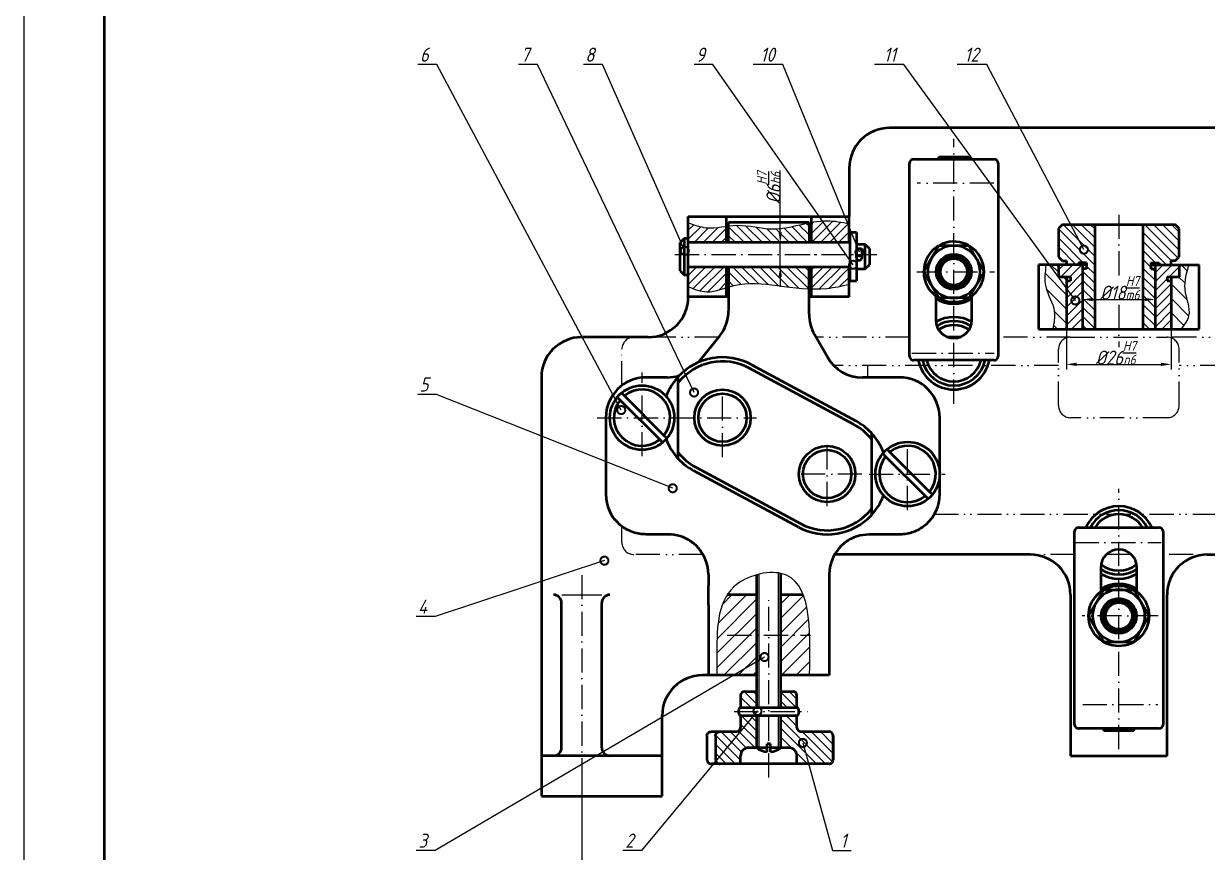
# Model space of a CAD drawing. Header units: millimetres. Extents: x 19 to 860, y 28 to 622.
# Drawn here: x 19.1 to 313.3, y 130.7 to 336.6 of the extents above; entities that cross this region are included whole.
import ezdxf
from ezdxf import colors
from ezdxf.entities.mleader import LeaderData, LeaderLine
from ezdxf.math import Vec2, Vec3

# ---------------------------------------------------------------- set-up
doc = ezdxf.new("R2010")
doc.units = ezdxf.units.MM
doc.linetypes.add('ACAD_ISO10W100', pattern=[18, 12, -3, 0, -3])
doc.linetypes.add('ACAD_ISO12W100', pattern=[21, 12, -3, 0, -3, 0, -3])
for name, color, linetype, lineweight in [('剖面线', 5, 'Continuous', 25), ('尺寸标注', 7, 'Continuous', 25), ('粗实线', 3, 'Continuous', 50), ('细实线', 7, 'Continuous', 25), ('细点画线', 1, 'ACAD_ISO10W100', 25)]:
    doc.layers.add(name, color=color, linetype=linetype, lineweight=lineweight)
doc.layers.add('双点划线', color=130, linetype='ACAD_ISO12W100')
doc.styles.add('长仿宋', font='gbeitc.shx', dxfattribs={"bigfont": 'gbcbig.shx'})
doc.dimstyles.new('ISO-25', dxfattribs={"dimtxt": 3.5, "dimasz": 2.5, "dimexe": 1.25, "dimexo": 0, "dimtad": 1, "dimdsep": 46, "dimtxsty": '长仿宋', "dimcen": 2.5, "dimadec": 0, "dimazin": 0, "dimtfac": 1, "dimtmove": 0, "dimatfit": 2, "dimfxl": 1, "dimarcsym": 0})
pattern_1 = [(135, (42.287, -37.1553), (-1.122532, -1.122532), [])]

# ---------------------------------------------------------------- blocks, each defined once
blk = doc.blocks.new('_DotSmall')
at = {"color": 0, "linetype": 'ByBlock', "const_width": 0.5}
blk.add_lwpolyline([(-0.0625, 0, 1), (0.0625, 0, 1)], format="xyb", close=True, dxfattribs=at)
blk = doc.blocks.new('*D41')
at = {"layer": 'Defpoints', "color": 0, "transparency": 16777216}
for p in [(424.78, 150.34), (157.78, 148.6), (424.78, 123.5)]:
    blk.add_point(p, dxfattribs=at)
at = {"layer": '细实线', "color": 0, "lineweight": -2, "transparency": 16777216}
for p, q in [((424.78, 150.34), (424.78, 122.25)), ((157.78, 148.6), (157.78, 122.25)), ((160.28, 123.5), (422.28, 123.5))]:
    blk.add_line(p, q, dxfattribs=at)
at = {"layer": '细实线', "color": 0, "transparency": 16777216}
for points in [[(160.28, 123.92), (160.28, 123.08), (157.78, 123.5)], [(422.28, 123.92), (422.28, 123.08), (424.78, 123.5)]]:
    blk.add_solid(points, dxfattribs=at)
at = {"layer": '细实线', "color": 0, "transparency": 16777216, "insert": (290.8, 125.88), "char_height": 3.5, "attachment_point": 5, "style": '长仿宋'}
blk.add_mtext('267', dxfattribs=at)
blk = doc.blocks.new('*D47')
at = {"layer": 'Defpoints', "color": 0, "transparency": 16777216}
for p in [(207.14, 282.23), (207.14, 276.23), (207.14, 276.23)]:
    blk.add_point(p, dxfattribs=at)
at = {"layer": '尺寸标注', "color": 0, "lineweight": -2, "transparency": 16777216}
for p, q in [((207.14, 284.73), (207.14, 300.09)), ((207.14, 282.23), (205.89, 282.23)), ((207.14, 276.23), (207.14, 282.23)), ((207.14, 276.23), (205.89, 276.23)), ((207.14, 273.73), (207.14, 271.23))]:
    blk.add_line(p, q, dxfattribs=at)
at = {"layer": '尺寸标注', "color": 0, "transparency": 16777216}
for points in [[(206.72, 284.73), (207.55, 284.73), (207.14, 282.23)], [(206.72, 273.73), (207.55, 273.73), (207.14, 276.23)]]:
    blk.add_solid(points, dxfattribs=at)
at = {"layer": '尺寸标注', "color": 0, "transparency": 16777216, "insert": (204.26, 295.87), "char_height": 3.5, "attachment_point": 5, "rotation": 90, "style": '长仿宋'}
blk.add_mtext('%%C6{\\H0.7x;\\SH7/h6;}', dxfattribs=at)
blk = doc.blocks.new('*D52')
at = {"layer": 'Defpoints', "color": 0, "transparency": 16777216}
for p in [(282.28, 268.08), (300.28, 268.08), (300.28, 268.08)]:
    blk.add_point(p, dxfattribs=at)
at = {"layer": '尺寸标注', "color": 0, "lineweight": -2, "transparency": 16777216}
for p, q in [((282.28, 268.08), (282.28, 269.33)), ((284.78, 268.08), (297.78, 268.08)), ((300.28, 268.08), (300.28, 269.33))]:
    blk.add_line(p, q, dxfattribs=at)
at = {"layer": '尺寸标注', "color": 0, "transparency": 16777216}
for points in [[(284.78, 268.5), (284.78, 267.66), (282.28, 268.08)], [(297.78, 268.5), (297.78, 267.66), (300.28, 268.08)]]:
    blk.add_solid(points, dxfattribs=at)
at = {"layer": '尺寸标注', "color": 0, "transparency": 16777216, "insert": (291.53, 270.95), "char_height": 3.5, "attachment_point": 5, "style": '长仿宋'}
blk.add_mtext('%%C18{\\H0.7x;\\SH7/m6;}', dxfattribs=at)
blk = doc.blocks.new('*D53')
at = {"layer": 'Defpoints', "color": 0, "transparency": 16777216}
for p in [(278.28, 260.72), (304.28, 260.72), (304.28, 251.97)]:
    blk.add_point(p, dxfattribs=at)
at = {"layer": '尺寸标注', "color": 0, "lineweight": -2, "transparency": 16777216}
for p, q in [((278.28, 260.72), (278.28, 250.72)), ((304.28, 260.72), (304.28, 250.72)), ((280.78, 251.97), (301.78, 251.97))]:
    blk.add_line(p, q, dxfattribs=at)
at = {"layer": '尺寸标注', "color": 0, "transparency": 16777216}
for points in [[(280.78, 252.39), (280.78, 251.56), (278.28, 251.97)], [(301.78, 252.39), (301.78, 251.56), (304.28, 251.97)]]:
    blk.add_solid(points, dxfattribs=at)
at = {"layer": '尺寸标注', "color": 0, "transparency": 16777216, "insert": (290.55, 254.84), "char_height": 3.5, "attachment_point": 5, "style": '长仿宋'}
blk.add_mtext('%%C26{\\H0.7x;\\SH7/n6;}', dxfattribs=at)

msp = doc.modelspace()

# ---------------------------------------------------------------- hatches: boundary and pattern name
at = {"layer": '剖面线'}
h = msp.add_hatch(dxfattribs=at)
h.set_pattern_fill('ANSI31', color=256, scale=0.5)
edge = h.paths.add_edge_path()
edge.add_spline(control_points=[(193.778, 286.271), (192.083, 286.039), (188.852, 285.484), (185.756, 286.603), (184.278, 287.137)], knot_values=[0, 0, 0, 0, 5.0685901, 9.6964794, 9.6964794, 9.6964794, 9.6964794], degree=3, periodic=0)
edge.add_line((184.278, 287.137), (184.278, 282.233))
edge.add_line((184.278, 282.233), (193.778, 282.233))
edge.add_line((193.778, 282.233), (193.778, 286.271))
edge = h.paths.add_edge_path()
edge.add_line((193.778, 276.233), (184.278, 276.233))
edge.add_line((184.278, 276.233), (184.278, 271.255))
edge.add_spline(control_points=[(184.278, 271.255), (185.809, 270.648), (188.959, 269.4), (192.132, 270.486), (193.778, 271.009)], knot_values=[0, 0, 0, 0, 4.7694241, 9.8158981, 9.8158981, 9.8158981, 9.8158981], degree=3, periodic=0)
edge.add_line((193.778, 271.009), (193.778, 276.233))
edge = h.paths.add_edge_path()
edge.add_spline(control_points=[(217.605, 287.613), (216.662, 287.548), (215.72, 287.408), (214.778, 287.229)], knot_values=[30.8416129, 30.8416129, 30.8416129, 30.8416129, 33.699818, 33.699818, 33.699818, 33.699818], degree=3, periodic=0)
edge.add_line((214.778, 287.229), (214.778, 282.233))
edge.add_line((214.778, 282.233), (221.375, 282.233))
edge.add_line((221.375, 282.233), (217.605, 287.613))
edge = h.paths.add_edge_path()
edge.add_line((224.278, 286.04), (223.886, 286.997))
edge.add_spline(control_points=[(223.886, 286.997), (222.193, 287.328), (220.098, 287.712), (218.006, 287.64), (217.605, 287.613)], knot_values=[33.699818, 33.699818, 33.699818, 33.699818, 38.8241447, 40.0382195, 40.0382195, 40.0382195, 40.0382195], degree=3, periodic=0)
edge.add_line((217.605, 287.613), (221.375, 282.233))
edge.add_line((221.375, 282.233), (224.278, 282.233))
edge.add_line((224.278, 282.233), (224.278, 286.04))
edge = h.paths.add_edge_path()
edge.add_line((224.278, 276.233), (214.778, 276.233))
edge.add_line((214.778, 276.233), (214.778, 270.713))
edge.add_spline(control_points=[(214.778, 270.713), (216.099, 270.673), (219.282, 270.745), (222.431, 271.444), (224.278, 271.854)], knot_values=[30.8382005, 30.8382005, 30.8382005, 30.8382005, 34.8179865, 40.4617594, 40.4617594, 40.4617594, 40.4617594], degree=3, periodic=0)
edge.add_line((224.278, 271.854), (224.278, 276.233))
h = msp.add_hatch(dxfattribs=at)
h.set_pattern_fill('ANSI31', color=256, scale=0.5, angle=90)
edge = h.paths.add_edge_path()
edge.add_spline(control_points=[(214.278, 287.131), (211.23, 286.514), (205.301, 284.684), (198.641, 286.794), (194.993, 286.429), (194.278, 286.338)], knot_values=[10.1947022, 10.1947022, 10.1947022, 10.1947022, 19.4432449, 28.1983563, 30.3359643, 30.3359643, 30.3359643, 30.3359643], degree=3, periodic=0)
edge.add_line((194.278, 286.338), (194.278, 282.233))
edge.add_line((194.278, 282.233), (214.278, 282.233))
edge.add_line((214.278, 282.233), (214.278, 287.131))
edge = h.paths.add_edge_path()
edge.add_line((214.278, 276.233), (194.278, 276.233))
edge.add_line((194.278, 276.233), (194.278, 271.166))
edge.add_spline(control_points=[(194.278, 271.166), (194.726, 271.304), (198.717, 272.467), (205.446, 271.714), (211.678, 270.844), (214.278, 270.732)], knot_values=[10.3264075, 10.3264075, 10.3264075, 10.3264075, 11.696478, 22.5098725, 30.3362954, 30.3362954, 30.3362954, 30.3362954], degree=3, periodic=0)
edge.add_line((214.278, 270.732), (214.278, 276.233))
h = msp.add_hatch(dxfattribs=at)
h.set_pattern_fill('ANSI31', color=256, scale=0.5, angle=90)
h.set_pattern_definition(pattern_1)
h.paths.add_polyline_path([(283.278, 277.22), (283.278, 275.72), (282.278, 275.72), (282.278, 260.72), (285.278, 260.72), (285.278, 286.72), (277.278, 286.72), (276.278, 285.72), (276.278, 278.72), (277.278, 277.72), (278.278, 277.72), (278.278, 276.72), (281.278, 276.72), (281.278, 277.22)])
h.paths.add_polyline_path([(301.278, 277.22), (301.278, 276.72), (304.278, 276.72), (304.278, 277.72), (305.278, 277.72), (306.278, 278.72), (306.278, 285.72), (305.278, 286.72), (297.278, 286.72), (297.278, 260.72), (300.278, 260.72), (300.278, 275.72), (299.278, 275.72), (299.278, 277.22)])
h = msp.add_hatch(dxfattribs=at)
h.set_pattern_fill('ANSI31', color=256, scale=0.8, angle=90)
h.set_pattern_definition([(135, (42.287, -37.1553), (-1.796051, -1.796051), [])])
edge = h.paths.add_edge_path()
edge.add_spline(control_points=[(273.175, 276.72), (272.951, 274.89), (272.457, 270.856), (275.883, 265.931), (275.164, 262.231), (274.87, 260.72)], knot_values=[0, 0, 0, 0, 5.3972918, 11.8962623, 16.3758653, 16.3758653, 16.3758653, 16.3758653], degree=3, periodic=0)
edge.add_line((274.87, 260.72), (278.278, 260.72))
edge.add_line((278.278, 260.72), (278.278, 273.72))
edge.add_line((278.278, 273.72), (276.278, 273.72))
edge.add_line((276.278, 273.72), (276.278, 276.72))
edge.add_line((276.278, 276.72), (273.175, 276.72))
edge = h.paths.add_edge_path()
edge.add_line((304.278, 260.72), (306.749, 260.72))
edge.add_spline(control_points=[(306.749, 260.72), (307.549, 261.778), (309.77, 264.717), (306.808, 270.516), (308.071, 274.706), (308.678, 276.72)], knot_values=[0, 0, 0, 0, 3.7611185, 10.4522184, 16.6450121, 16.6450121, 16.6450121, 16.6450121], degree=3, periodic=0)
edge.add_line((308.678, 276.72), (306.278, 276.72))
edge.add_line((306.278, 276.72), (306.278, 273.72))
edge.add_line((306.278, 273.72), (304.278, 273.72))
edge.add_line((304.278, 273.72), (304.278, 260.72))
h = msp.add_hatch(dxfattribs=at)
h.set_pattern_fill('ANSI31', color=256, scale=0.5)
h.set_pattern_definition([(45, (42.287, -37.1553), (-1.122532, 1.122532), [])])
h.paths.add_polyline_path([(282.278, 276.72), (276.278, 276.72), (276.278, 273.72), (279.278, 273.72), (279.278, 272.72), (278.278, 272.72), (278.278, 260.72), (282.278, 260.72)])
h.paths.add_polyline_path([(303.278, 273.72), (306.278, 273.72), (306.278, 276.72), (300.278, 276.72), (300.278, 260.72), (304.278, 260.72), (304.278, 272.72), (303.278, 272.72)])
h = msp.add_hatch(dxfattribs=at)
h.set_pattern_fill('ANSI31', color=256, scale=0.8)
h.set_pattern_definition([(45, (42.287, -37.1553), (-1.796051, 1.796051), [])])
edge = h.paths.add_edge_path()
edge.add_line((201.278, 194.721), (193.959, 194.721))
edge.add_spline(control_points=[(193.959, 194.721), (191.253, 190.579), (191.411, 182.803), (191.397, 176.278), (191.394, 174.721)], knot_values=[41.0758836, 41.0758836, 41.0758836, 41.0758836, 56.2099843, 60.9516756, 60.9516756, 60.9516756, 60.9516756], degree=3, periodic=0)
edge.add_line((191.394, 174.721), (201.278, 174.721))
edge.add_line((201.278, 174.721), (201.278, 194.721))
edge = h.paths.add_edge_path()
edge.add_spline(control_points=[(214.449, 184.721), (214.312, 188.557), (213.894, 192.035), (212.857, 194.721)], knot_values=[7.6199684, 7.6199684, 7.6199684, 7.6199684, 16.8411247, 16.8411247, 16.8411247, 16.8411247], degree=3, periodic=0)
edge.add_line((212.857, 194.721), (207.278, 194.721))
edge.add_line((207.278, 194.721), (207.278, 184.721))
edge.add_line((207.278, 184.721), (214.449, 184.721))
edge = h.paths.add_edge_path()
edge.add_spline(control_points=[(214.408, 174.721), (214.486, 178.136), (214.563, 181.551), (214.449, 184.721)], knot_values=[0, 0, 0, 0, 7.6199684, 7.6199684, 7.6199684, 7.6199684], degree=3, periodic=0)
edge.add_line((214.449, 184.721), (207.278, 184.721))
edge.add_line((207.278, 184.721), (207.278, 174.721))
edge.add_line((207.278, 174.721), (214.408, 174.721))
h = msp.add_hatch(dxfattribs=at)
h.set_pattern_fill('ANSI31', color=256, scale=0.5, angle=90)
h.set_pattern_definition(pattern_1)
h.paths.add_polyline_path([(197.278, 166.72), (201.278, 166.72), (201.278, 170.72), (198.278, 170.72, 0.4147761), (197.278, 169.719)])
edge = h.paths.add_edge_path()
edge.add_line((201.278, 164.72), (197.278, 164.72))
edge.add_line((197.278, 164.72), (197.278, 161.72))
edge.add_arc((196.278, 161.72), 1, -89.96515, 0, ccw=False)
edge.add_line((196.278, 160.72), (195.475, 160.72))
edge.add_line((195.475, 160.72), (192.132, 160.72))
edge.add_spline(control_points=[(192.132, 160.72), (192.13, 160.72), (192.017, 160.72), (191.786, 160.686), (191.479, 160.541), (191.237, 160.315), (191.075, 160.034), (191.054, 159.825), (191.043, 159.72)], knot_values=[0, 0, 0, 0, 0.0043702, 0.2101054, 0.4245439, 0.621194, 0.8104594, 1, 1, 1, 1], degree=3, periodic=0)
edge.add_line((191.043, 159.72), (191.043, 153.72))
edge.add_spline(control_points=[(191.043, 153.72), (191.054, 153.616), (191.075, 153.407), (191.237, 153.126), (191.479, 152.9), (191.786, 152.755), (192.017, 152.721), (192.13, 152.72), (192.132, 152.72)], knot_values=[0, 0, 0, 0, 0.1895386, 0.3788043, 0.5754546, 0.7898943, 0.9956298, 1, 1, 1, 1], degree=3, periodic=0)
edge.add_line((192.132, 152.72), (197.278, 152.72))
edge.add_line((197.278, 152.72), (197.278, 154.72))
edge.add_arc((199.278, 154.72), 2, 90, 180, ccw=False)
edge.add_line((199.278, 156.72), (201.278, 156.72))
edge.add_line((201.278, 156.72), (201.278, 164.72))
edge = h.paths.add_edge_path()
edge.add_line((207.278, 156.72), (209.278, 156.72))
edge.add_arc((209.278, 154.72), 2, 0, 90, ccw=False)
edge.add_line((211.278, 154.72), (211.278, 152.72))
edge.add_line((211.278, 152.72), (219.278, 152.72))
edge.add_spline(control_points=[(219.278, 152.72), (219.28, 152.72), (219.384, 152.721), (219.596, 152.755), (219.876, 152.9), (220.095, 153.126), (220.241, 153.407), (220.26, 153.616), (220.27, 153.72)], knot_values=[0, 0, 0, 0, 0.0043727, 0.2101067, 0.4245505, 0.6211975, 0.8104619, 1, 1, 1, 1], degree=3, periodic=0)
edge.add_line((220.27, 153.72), (220.27, 159.72))
edge.add_arc((219.27, 159.72), 1, 0, 90)
edge.add_line((219.27, 160.72), (212.278, 160.72))
edge.add_arc((212.278, 161.72), 1, 180.0521, 270.03485, ccw=False)
edge.add_line((211.278, 161.72), (211.278, 164.72))
edge.add_line((211.278, 164.72), (207.278, 164.72))
edge.add_line((207.278, 164.72), (207.278, 156.72))
h.paths.add_polyline_path([(211.278, 166.72), (211.278, 169.72, 0.4142136), (210.278, 170.72), (207.278, 170.72), (207.278, 166.72)])

# ---------------------------------------------------------------- linework, layer by layer
at = {"layer": '双点划线', "ltscale": 0.5}
for p, q in [((191.855, 258.72), (170.778, 258.72)), ((239.278, 258.72), (216.009, 258.72)), ((279.278, 258.72), (261.278, 258.72)), ((279.278, 258.72), (303.278, 258.72)), ((321.278, 258.72), (303.278, 258.72)), ((167.778, 246.721), (167.778, 255.72)), ((276.278, 241.72), (276.278, 255.72)), ((306.278, 241.72), (306.278, 255.72)), ((276.278, 251.72), (220.412, 251.72)), ((228.778, 251.72), (228.778, 248.721)), ((360.278, 251.72), (306.278, 251.72)), ((303.278, 238.72), (279.278, 238.72)), ((245.438, 214.72), (346.778, 214.72)), ((167.778, 207.72), (167.778, 211.743)), ((187.938, 204.72), (170.778, 204.72)), ((280.278, 204.72), (220.617, 204.72)), ((363.278, 204.72), (302.278, 204.72))]:
    msp.add_line(p, q, dxfattribs=at)
at = {"layer": '双点划线', "ltscale": 0.8}
msp.add_line((294.39, 204.72), (288.165, 204.72), dxfattribs=at)
at = {"layer": '双点划线', "ltscale": 0.5}
for centre, start, end in [((170.778, 255.72), 90, 180), ((279.278, 255.72), 90, 180), ((303.278, 255.72), 360, 90), ((279.278, 241.72), 180, 270), ((303.278, 241.72), 270, 360), ((170.778, 207.72), 180, 270)]:
    msp.add_arc(centre, 3, start, end, dxfattribs=at)
at = {"layer": '尺寸标注'}
msp.add_spline([(214.408, 174.721), (207.399, 200.005), (195.613, 196.679), (191.394, 179.462), (191.394, 174.721)], degree=3, dxfattribs=at)
at = {"layer": '粗实线'}
for p, q in [((39.09, 601.744), (39.09, 47.744)), ((269.278, 204.72), (220.617, 204.72)), ((313.278, 204.72), (363.278, 204.72)), ((201.278, 170.72), (201.278, 199.687)), ((207.278, 170.72), (207.278, 200.032))]:
    msp.add_line(p, q, dxfattribs=at)
at = {"layer": '粗实线', "ltscale": 0.8}
for p, q in [((348.278, 310.72), (234.278, 310.72)), ((246.525, 303.47), (246.236, 302.97)), ((254.319, 302.97), (254.031, 303.47)), ((224.278, 300.72), (224.278, 288.72)), ((239.278, 253.97), (239.278, 301.97)), ((240.278, 302.97), (260.278, 302.97)), ((261.278, 301.97), (261.278, 253.97)), ((184.278, 268.72), (184.278, 288.72)), ((184.278, 288.72), (224.278, 288.72)), ((193.778, 282.233), (193.778, 288.72)), ((214.778, 288.72), (214.778, 282.233)), ((224.278, 286.585), (224.278, 288.72)), ((214.278, 287.233), (194.278, 287.233)), ((194.278, 282.233), (194.278, 287.233)), ((214.278, 287.233), (214.278, 282.233)), ((224.278, 282.233), (224.278, 286.585)), ((277.278, 286.72), (276.278, 285.72)), ((276.278, 285.72), (276.278, 278.72)), ((277.278, 286.72), (305.278, 286.72)), ((306.278, 285.72), (305.278, 286.72)), ((306.278, 278.72), (306.278, 285.72)), ((183.278, 283.22), (182.278, 282.22)), ((184.278, 283.22), (183.278, 283.22)), ((183.278, 283.22), (183.278, 275.538)), ((226.054, 284.72), (224.454, 284.72)), ((224.454, 284.72), (224.454, 272.72)), ((226.054, 284.72), (226.054, 272.72)), ((182.278, 276.246), (182.278, 282.22)), ((224.454, 282.233), (184.278, 282.233)), ((228.278, 281.72), (226.054, 281.72)), ((226.054, 278.533), (226.054, 279.933)), ((227.454, 278.533), (227.454, 279.933)), ((229.278, 280.72), (228.278, 281.72)), ((228.278, 275.72), (228.278, 281.72)), ((229.278, 280.72), (229.278, 276.72)), ((253.401, 281.789), (253.893, 281.542)), ((228.278, 275.72), (229.278, 276.72)), ((271.278, 276.72), (271.278, 260.72)), ((283.278, 276.72), (271.278, 276.72)), ((276.278, 278.72), (277.278, 277.72)), ((277.278, 277.72), (278.278, 277.72)), ((278.278, 277.72), (278.278, 276.72)), ((283.278, 277.22), (281.278, 277.22)), ((299.278, 277.22), (301.278, 277.22)), ((299.278, 276.72), (311.278, 276.72)), ((304.278, 276.72), (304.278, 277.72)), ((305.278, 277.72), (304.278, 277.72)), ((305.278, 277.72), (306.278, 278.72)), ((311.278, 260.72), (311.278, 276.72)), ((182.278, 275.22), (182.278, 276.246)), ((182.278, 275.22), (183.278, 274.22)), ((183.278, 275.538), (183.278, 274.22)), ((183.278, 274.22), (184.278, 274.22)), ((184.278, 276.233), (224.454, 276.233)), ((193.778, 268.72), (193.778, 276.233)), ((194.278, 276.233), (194.278, 265.255)), ((214.278, 264.398), (214.278, 276.233)), ((214.778, 276.233), (214.778, 268.72)), ((224.278, 270.856), (224.278, 276.233)), ((226.054, 275.72), (228.278, 275.72)), ((276.278, 273.72), (279.278, 273.72)), ((283.278, 275.72), (282.278, 275.72)), ((299.278, 275.72), (300.278, 275.72)), ((303.278, 273.72), (306.278, 273.72)), ((224.278, 268.72), (224.278, 270.856)), ((224.454, 272.72), (226.054, 272.72)), ((278.278, 272.72), (279.278, 272.72)), ((303.278, 272.72), (304.278, 272.72)), ((194.278, 268.72), (184.278, 268.72)), ((224.278, 268.72), (214.278, 268.72)), ((245.778, 268.97), (245.778, 262.97)), ((254.778, 262.97), (254.778, 268.97)), ((192.057, 258.971), (186.819, 252.486)), ((218.892, 253.723), (215.616, 259.401)), ((271.278, 260.72), (311.278, 260.72)), ((174.278, 258.72), (157.778, 258.72)), ((251.757, 258.72), (248.799, 258.72)), ((225.415, 237.047), (199.415, 251.047)), ((199.889, 251.928), (225.889, 237.928)), ((260.278, 252.97), (240.278, 252.97)), ((147.778, 248.72), (147.778, 144.72)), ((179, 248.721), (173.778, 248.721)), ((181.778, 247.381), (181.778, 248.919)), ((181.778, 230.06), (181.778, 247.381)), ((236.778, 248.721), (227.553, 248.721)), ((168.387, 244.172), (167.676, 244.883)), ((166.616, 243.822), (167.326, 243.111)), ((167.326, 243.111), (177.169, 233.269)), ((178.229, 234.33), (168.387, 244.172)), ((163.778, 238.721), (163.778, 219.721)), ((246.778, 219.721), (246.778, 238.721)), ((177.169, 233.269), (177.879, 232.558)), ((178.94, 233.619), (178.229, 234.33)), ((229.778, 234.919), (229.778, 233.381)), ((229.778, 233.381), (229.778, 216.06)), ((181.778, 228.522), (181.778, 230.06)), ((232.616, 229.822), (233.326, 229.111)), ((234.387, 230.172), (233.676, 230.883)), ((244.229, 220.33), (234.387, 230.172)), ((233.326, 229.111), (243.169, 219.269)), ((211.666, 211.513), (185.666, 225.513)), ((186.14, 226.394), (212.14, 212.394)), ((243.169, 219.269), (243.879, 218.558)), ((244.94, 219.619), (244.229, 220.33)), ((229.778, 216.06), (229.778, 214.522)), ((179.278, 209.721), (173.778, 209.721)), ((236.778, 209.721), (229.278, 209.721)), ((280.278, 162.47), (280.278, 210.47)), ((281.278, 211.47), (301.278, 211.47)), ((302.278, 210.47), (302.278, 162.47)), ((286.778, 201.47), (286.778, 195.47)), ((295.778, 195.47), (295.778, 201.47)), ((189.278, 199.721), (189.278, 196.927)), ((219.278, 199.721), (219.278, 196.927)), ((189.278, 192.221), (189.278, 196.927)), ((201.278, 194.721), (193.959, 194.721)), ((212.857, 194.721), (207.278, 194.721)), ((219.278, 196.927), (219.278, 192.221)), ((279.278, 194.72), (279.278, 154.72)), ((303.278, 154.72), (303.278, 194.72)), ((152.778, 156.72), (152.778, 192.72)), ((162.778, 156.72), (162.778, 192.72)), ((189.278, 192.221), (189.278, 174.721)), ((219.278, 192.221), (219.278, 174.721)), ((201.278, 174.721), (187.778, 174.721)), ((189.278, 174.721), (189.278, 174.72)), ((201.819, 174.72), (201.819, 174.72)), ((219.278, 174.721), (207.278, 174.721)), ((219.278, 174.72), (219.278, 174.721)), ((198.278, 170.72), (201.278, 170.72)), ((207.278, 170.72), (210.278, 170.72)), ((197.278, 169.72), (197.278, 166.72)), ((211.278, 166.72), (211.278, 169.72)), ((197.278, 166.72), (211.278, 166.72)), ((177.778, 144.72), (177.778, 164.721)), ((197.278, 164.72), (211.278, 164.72)), ((197.278, 164.72), (197.278, 161.72)), ((211.278, 161.72), (211.278, 164.72)), ((188.913, 159.72), (188.913, 153.72)), ((190.007, 160.72), (192.132, 160.72)), ((191.043, 159.72), (191.043, 153.72)), ((192.132, 160.72), (195.475, 160.72)), ((195.475, 160.72), (196.278, 160.72)), ((212.277, 160.72), (219.27, 160.72)), ((220.278, 159.72), (220.26, 159.909)), ((220.27, 159.72), (220.27, 153.72)), ((220.278, 159.72), (220.27, 159.72)), ((220.278, 153.72), (220.278, 159.72)), ((301.278, 161.47), (281.278, 161.47)), ((287.236, 161.47), (287.525, 160.97)), ((295.031, 160.97), (295.319, 161.47)), ((201.278, 156.72), (199.278, 156.72)), ((203.878, 156.72), (201.278, 156.72)), ((204.678, 157.72), (203.878, 157.72)), ((207.278, 156.72), (204.678, 156.72)), ((209.278, 156.72), (207.278, 156.72)), ((177.778, 154.72), (147.778, 154.72)), ((220.268, 153.58), (220.278, 153.72)), ((220.27, 153.72), (220.278, 153.72)), ((279.278, 154.72), (303.278, 154.72)), ((219.278, 152.72), (190.007, 152.72)), ((147.778, 144.72), (177.778, 144.72))]:
    msp.add_line(p, q, dxfattribs=at)
at = {"layer": '粗实线', "ltscale": 0.6}
for p, q in [((285.278, 286.72), (285.278, 260.72)), ((297.278, 286.72), (297.278, 260.72)), ((276.278, 276.72), (276.278, 273.72)), ((281.278, 277.22), (281.278, 276.72)), ((282.278, 276.72), (282.278, 260.72)), ((283.278, 277.22), (283.278, 275.72)), ((299.278, 277.22), (299.278, 275.72)), ((300.278, 276.72), (300.278, 260.72)), ((301.278, 277.22), (301.278, 276.72)), ((306.278, 276.72), (306.278, 273.72)), ((278.278, 273.72), (278.278, 260.72)), ((279.278, 273.72), (279.278, 272.72)), ((303.278, 273.72), (303.278, 272.72)), ((304.278, 273.72), (304.278, 260.72)), ((201.278, 166.72), (201.278, 170.72)), ((207.278, 166.72), (207.278, 170.72)), ((201.278, 156.72), (201.278, 164.72)), ((207.278, 156.72), (207.278, 164.72)), ((203.878, 155.7), (203.878, 157.72)), ((204.678, 155.7), (204.678, 157.72)), ((197.278, 152.72), (197.278, 154.72)), ((211.278, 152.72), (211.278, 154.72))]:
    msp.add_line(p, q, dxfattribs=at)
at = {"layer": '粗实线', "ltscale": 0.8}
for centre, radius in [((250.278, 274.97), 4.375), ((250.278, 274.97), 4), ((250.278, 274.97), 3.786), ((250.278, 274.97), 3.323), ((192.778, 238.72), 7), ((192.778, 238.72), 6), ((218.778, 224.72), 7), ((218.778, 224.72), 6), ((291.278, 189.47), 4.375), ((291.278, 189.47), 4), ((291.278, 189.47), 3.786), ((291.278, 189.47), 3.324)]:
    msp.add_circle(centre, radius, dxfattribs=at)
at = {"layer": '粗实线'}
for centre, radius in [((172.778, 238.72), 8), ((238.778, 224.72), 8), ((291.278, 189.47), 7.506)]:
    msp.add_circle(centre, radius, dxfattribs=at)
at = {"layer": '粗实线', "ltscale": 0.8}
for centre, radius, start, end in [((234.278, 300.72), 10, 90, 180), ((250.278, 296.97), 6.125, 78.40473, 101.59527), ((240.278, 301.97), 1, 90, 180), ((260.278, 301.97), 1, 0, 90), ((250.278, 274.97), 7.5, 65.38868, 119.41199), ((226.754, 279.933), 0.7, 0, 180), ((250.278, 274.97), 7.5, 121.11847, 178.5448), ((250.278, 274.97), 6.5, 90, 150), ((250.278, 274.97), 6.5, 30, 90), ((250.278, 274.97), 7.5, 301.90871, 58.21165), ((226.754, 278.534), 0.7, 180.04475, 359.95525), ((250.278, 274.97), 6.5, 150, 210), ((250.278, 274.97), 6.5, 330, 30), ((250.278, 274.97), 7.5, 180.83829, 238.02127), ((250.278, 274.97), 6.5, 210, 270), ((250.278, 274.97), 6.5, 270, 330), ((174.278, 268.72), 10, 270, 0), ((250.278, 274.97), 8, 235.77113, 304.22887), ((250.278, 274.97), 7.5, 241.77698, 298.62887), ((184.278, 265.255), 10, 321.07211, 0), ((224.278, 264.398), 10, 180, 209.98206), ((250.278, 262.97), 4.5, 180, 0), ((157.778, 248.72), 10, 90, 180), ((192.778, 238.72), 15, 61.69924, 137.16657), ((227.553, 258.721), 10, 209.98202, 270), ((240.278, 253.97), 1, 180, 270), ((260.278, 253.97), 1, 270, 0), ((192.778, 238.72), 14, 61.69924, 141.78679), ((173.778, 238.721), 10, 90, 180), ((192.778, 238.72), 15, 137.16657, 159.22814), ((179, 258.721), 10, 270, 287.69276), ((236.778, 238.721), 10, 0, 90), ((172.778, 238.72), 7, 321.15064, 128.84936), ((172.778, 238.72), 7, 141.15064, 308.84936), ((218.778, 224.72), 14, 38.21321, 61.69924), ((218.778, 224.72), 15, 42.83343, 61.69924), ((192.778, 238.72), 15, 200.77186, 222.83343), ((218.778, 224.72), 15, 20.77186, 42.83343), ((192.778, 238.72), 14, 218.21321, 241.69924), ((238.778, 224.72), 7, 321.15064, 128.84936), ((192.778, 238.72), 15, 222.83343, 241.69924), ((238.778, 224.72), 7, 141.15064, 308.84936), ((173.778, 219.721), 10, 180, 228.59038), ((218.778, 224.72), 15, 317.16657, 339.22814), ((236.778, 219.721), 10, 311.40962, 0), ((218.778, 224.72), 14, 241.69924, 321.78679), ((218.778, 224.72), 15, 241.69924, 317.16657), ((281.278, 210.47), 1, 90, 180), ((301.278, 210.47), 1, 360, 90), ((179.278, 199.721), 10, 0, 51.20675), ((229.278, 199.721), 10, 128.79325, 180), ((291.278, 201.47), 4.5, 360, 180), ((291.278, 189.47), 8, 55.77113, 124.22887), ((150.778, 192.72), 2, 0, 90), ((291.278, 189.47), 6.5, 90, 150), ((291.278, 189.47), 6.5, 30, 90), ((291.278, 189.47), 6.5, 150, 210), ((291.278, 189.47), 6.5, 330, 30), ((291.278, 189.47), 6.5, 210, 270), ((291.278, 189.47), 6.5, 270, 330), ((187.778, 164.721), 10, 90, 180), ((198.278, 169.72), 1, 90, 180), ((210.278, 169.72), 1, 0, 90), ((281.278, 162.47), 1, 180, 270), ((301.278, 162.47), 1, 270, 360), ((196.278, 161.72), 1, 270, 0), ((212.278, 161.72), 1, 180, 270), ((219.27, 159.72), 1, 0, 90), ((291.278, 167.47), 6.125, 258.40473, 281.59527), ((150.778, 156.72), 2, 270, 0), ((164.778, 156.72), 2, 180, 270), ((199.278, 154.72), 2, 90, 180)]:
    msp.add_arc(centre, radius, start, end, dxfattribs=at)
at = {"layer": '粗实线'}
for centre, radius, start, end in [((250.278, 254.72), 9, 60.16069, 119.83931), ((250.278, 254.72), 8, 57.8938, 122.1062), ((250.278, 254.72), 7, 56.95089, 123.04911), ((250.278, 254.72), 9, 191.21227, 348.78773), ((250.278, 254.72), 8, 192.63562, 347.36438), ((250.278, 254.72), 7, 194.4775, 345.5225), ((291.278, 207.72), 9, 24.62431, 155.37569), ((291.278, 207.72), 8, 27.95318, 152.04682), ((291.278, 207.72), 7, 32.39235, 147.60765), ((269.278, 194.72), 10, 0, 90), ((313.278, 194.72), 10, 90, 180), ((291.278, 207.72), 8, 235.77115, 304.22891), ((291.278, 207.72), 7, 230.80503, 309.19497), ((291.278, 207.72), 9, 240.00001, 300.00004), ((164.778, 192.72), 2, 90, 180), ((204.278, 160.541), 4.858, 231.8628, 265.27694), ((204.278, 160.541), 4.858, 274.72306, 308.1372)]:
    msp.add_arc(centre, radius, start, end, dxfattribs=at)
at = {"layer": '粗实线', "ltscale": 0.6}
msp.add_arc((209.278, 154.72), 2, 0, 90, dxfattribs=at)
at = {"layer": '粗实线'}
for centre, start_param, end_param in [((197.278, 165.72), 0, 3.1415927), ((211.278, 165.72), 3.1415927, 6.2831853)]:
    msp.add_ellipse(centre, major_axis=(0, 1), ratio=0.5080962, start_param=start_param, end_param=end_param, dxfattribs=at)
at = {"layer": '粗实线', "ltscale": 0.8}
for points, knots in [([(254.031, 303.47), (253.708, 303.47), (252.774, 303.47), (251.172, 303.47), (248.954, 303.47), (247.423, 303.47), (246.525, 303.47)], [0, 0, 0, 0, 0.13188586, 0.38133125, 0.63687993, 1, 1, 1, 1]), ([(244.649, 278.22), (244.693, 278.297), (245.03, 278.881), (245.665, 279.981), (246.237, 280.971), (246.525, 281.47)], [0, 0, 0, 0, 0.07007721, 0.53077661, 1, 1, 1, 1]), ([(246.525, 281.47), (246.84, 281.47), (248.063, 281.47), (249.334, 281.47), (250.278, 281.47)], [0, 0, 0, 0, 0.2575508, 1, 1, 1, 1]), ([(250.278, 281.47), (250.619, 281.47), (251.889, 281.47), (253.126, 281.47), (254.031, 281.47)], [0, 0, 0, 0, 0.2686333, 1, 1, 1, 1]), ([(254.031, 281.47), (254.335, 280.943), (254.95, 279.877), (255.586, 278.776), (255.907, 278.22)], [0, 0, 0, 0, 0.4954607, 1, 1, 1, 1]), ([(242.772, 274.97), (243.077, 275.498), (243.692, 276.564), (244.328, 277.665), (244.649, 278.22)], [0, 0, 0, 0, 0.49545733, 1, 1, 1, 1]), ([(255.907, 278.22), (255.951, 278.143), (256.288, 277.56), (256.923, 276.46), (257.495, 275.47), (257.783, 274.97)], [0, 0, 0, 0, 0.07007721, 0.53077661, 1, 1, 1, 1]), ([(244.649, 271.72), (244.604, 271.797), (244.267, 272.381), (243.632, 273.481), (243.061, 274.471), (242.772, 274.97)], [0, 0, 0, 0, 0.0700754, 0.5307757, 1, 1, 1, 1]), ([(257.783, 274.97), (257.479, 274.443), (256.864, 273.377), (256.228, 272.276), (255.907, 271.72)], [0, 0, 0, 0, 0.4954564, 1, 1, 1, 1]), ([(246.525, 268.47), (246.22, 268.998), (245.605, 270.064), (244.969, 271.165), (244.649, 271.72)], [0, 0, 0, 0, 0.4954597, 1, 1, 1, 1]), ([(255.907, 271.72), (255.863, 271.643), (255.526, 271.06), (254.891, 269.96), (254.319, 268.97), (254.031, 268.47)], [0, 0, 0, 0, 0.0700773, 0.5307776, 1, 1, 1, 1]), ([(250.278, 268.47), (249.334, 268.47), (248.063, 268.47), (246.84, 268.47), (246.525, 268.47)], [0, 0, 0, 0, 0.7424492, 1, 1, 1, 1]), ([(254.031, 268.47), (253.126, 268.47), (251.889, 268.47), (250.619, 268.47), (250.278, 268.47)], [0, 0, 0, 0, 0.7313667, 1, 1, 1, 1]), ([(173.778, 209.721), (173.228, 209.747), (172.11, 209.801), (170.491, 210.23), (168.953, 210.909), (167.865, 211.622), (167.299, 212.105), (167.163, 212.221)], [0, 0, 0, 0, 0.2281868, 0.4631912, 0.6913189, 0.9259718, 1, 1, 1, 1]), ([(243.392, 212.221), (242.962, 211.877), (242.09, 211.178), (240.594, 210.43), (238.991, 209.922), (237.703, 209.736), (236.958, 209.724), (236.778, 209.721)], [0, 0, 0, 0, 0.2280121, 0.46288904, 0.69080079, 0.92530697, 1, 1, 1, 1]), ([(185.543, 207.515), (185.156, 207.801), (184.369, 208.381), (182.556, 209.256), (180.794, 209.685), (179.532, 209.715), (179.278, 209.721)], [0, 0, 0, 0, 0.2194144, 0.4458819, 0.8886627, 1, 1, 1, 1]), ([(229.278, 209.721), (228.219, 209.627), (226.635, 209.486), (224.697, 208.65), (223.667, 208.026), (223.138, 207.613), (223.013, 207.515)], [0, 0, 0, 0, 0.4620567, 0.6907858, 0.9268358, 1, 1, 1, 1]), ([(285.649, 192.72), (285.693, 192.797), (286.03, 193.381), (286.665, 194.481), (287.237, 195.471), (287.525, 195.97)], [0, 0, 0, 0, 0.0700775, 0.5307785, 1, 1, 1, 1]), ([(287.525, 195.97), (287.84, 195.97), (289.063, 195.97), (290.334, 195.97), (291.278, 195.97)], [0, 0, 0, 0, 0.2575536, 1, 1, 1, 1]), ([(291.278, 195.97), (291.619, 195.97), (292.889, 195.97), (294.126, 195.97), (295.031, 195.97)], [0, 0, 0, 0, 0.2686343, 1, 1, 1, 1]), ([(295.031, 195.97), (295.335, 195.443), (295.95, 194.377), (296.586, 193.276), (296.907, 192.72)], [0, 0, 0, 0, 0.4954572, 1, 1, 1, 1]), ([(283.772, 189.47), (284.077, 189.998), (284.692, 191.064), (285.328, 192.165), (285.649, 192.72)], [0, 0, 0, 0, 0.4954571, 1, 1, 1, 1]), ([(296.907, 192.72), (296.952, 192.643), (297.288, 192.06), (297.923, 190.96), (298.495, 189.97), (298.783, 189.47)], [0, 0, 0, 0, 0.0700774, 0.5307757, 1, 1, 1, 1]), ([(285.649, 186.22), (285.604, 186.297), (285.267, 186.881), (284.632, 187.981), (284.061, 188.971), (283.772, 189.47)], [0, 0, 0, 0, 0.0700758, 0.5307785, 1, 1, 1, 1]), ([(298.783, 189.47), (298.479, 188.943), (297.864, 187.877), (297.228, 186.776), (296.907, 186.22)], [0, 0, 0, 0, 0.4954582, 1, 1, 1, 1]), ([(287.525, 182.97), (287.22, 183.498), (286.605, 184.564), (285.969, 185.665), (285.649, 186.22)], [0, 0, 0, 0, 0.49545733, 1, 1, 1, 1]), ([(296.907, 186.22), (296.863, 186.143), (296.526, 185.56), (295.891, 184.46), (295.319, 183.47), (295.031, 182.97)], [0, 0, 0, 0, 0.07007721, 0.53077828, 1, 1, 1, 1]), ([(291.278, 182.97), (290.334, 182.97), (289.063, 182.97), (287.84, 182.97), (287.525, 182.97)], [0, 0, 0, 0, 0.7424464, 1, 1, 1, 1]), ([(295.031, 182.97), (294.126, 182.97), (292.889, 182.97), (291.619, 182.97), (291.278, 182.97)], [0, 0, 0, 0, 0.7313657, 1, 1, 1, 1]), ([(188.913, 159.72), (188.923, 159.825), (188.944, 160.034), (189.106, 160.315), (189.348, 160.541), (189.658, 160.686), (189.89, 160.72), (190.004, 160.72), (190.007, 160.72)], [0, 0, 0, 0, 0.1895414, 0.3788039, 0.5754542, 0.7898948, 0.9956278, 1, 1, 1, 1]), ([(191.043, 159.72), (191.054, 159.825), (191.075, 160.034), (191.237, 160.315), (191.479, 160.541), (191.786, 160.686), (192.017, 160.72), (192.13, 160.72), (192.132, 160.72)], [0, 0, 0, 0, 0.1895406, 0.378806, 0.5754561, 0.7898946, 0.9956298, 1, 1, 1, 1]), ([(287.525, 160.97), (288.423, 160.97), (289.938, 160.97), (292.156, 160.97), (293.758, 160.97), (294.708, 160.97), (295.031, 160.97)], [0, 0, 0, 0, 0.36312051, 0.6122589, 0.86811468, 1, 1, 1, 1]), ([(188.913, 153.72), (188.923, 153.616), (188.944, 153.407), (189.106, 153.126), (189.348, 152.9), (189.658, 152.755), (189.89, 152.721), (190.004, 152.72), (190.007, 152.72)], [0, 0, 0, 0, 0.1895394, 0.3788022, 0.5754527, 0.7898945, 0.9956278, 1, 1, 1, 1]), ([(191.043, 153.72), (191.054, 153.616), (191.075, 153.407), (191.237, 153.126), (191.479, 152.9), (191.786, 152.755), (192.017, 152.721), (192.13, 152.72), (192.132, 152.72)], [0, 0, 0, 0, 0.1895386, 0.3788043, 0.5754546, 0.7898943, 0.9956298, 1, 1, 1, 1]), ([(219.278, 152.72), (219.28, 152.72), (219.384, 152.721), (219.596, 152.755), (219.876, 152.9), (220.095, 153.126), (220.241, 153.407), (220.26, 153.616), (220.27, 153.72)], [0, 0, 0, 0, 0.0043727, 0.2101067, 0.4245505, 0.6211975, 0.8104619, 1, 1, 1, 1])]:
    msp.add_open_spline(points, degree=3, knots=knots, dxfattribs=at)
at = {"layer": '细实线'}
for p, q in [((19.09, 621.744), (19.09, 27.744)), ((152.865, 194.72), (162.762, 194.72))]:
    msp.add_line(p, q, dxfattribs=at)
at = {"layer": '细实线', "ltscale": 0.8}
for p, q in [((206.737, 166.72), (206.737, 200.131)), ((201.819, 199.828), (201.819, 166.72)), ((201.819, 164.72), (201.819, 156.72)), ((206.737, 156.72), (206.737, 164.72))]:
    msp.add_line(p, q, dxfattribs=at)
at = {"layer": '细实线'}
for points in [[(184.278, 287.137), (188.742, 285.916), (196.423, 286.514), (205.132, 285.614), (218.807, 287.651), (224.278, 286.92)], [(273.175, 276.72), (273.117, 271.323), (275.249, 265.184), (274.87, 260.72)], [(308.678, 276.72), (307.678, 270.609), (308.619, 263.984), (306.749, 260.72)], [(184.278, 271.255), (188.875, 269.986), (195.625, 271.545), (206.438, 271.545), (218.726, 270.84), (224.278, 271.854)]]:
    msp.add_spline(points, degree=3, dxfattribs=at)
at = {"layer": '细点画线', "ltscale": 0.5}
for p, q in [((250.278, 242.186), (250.278, 307.987)), ((260.215, 296.97), (241.167, 296.97)), ((291.278, 289.154), (291.278, 272.856)), ((180.952, 279.233), (231.077, 279.233)), ((208.537, 279.233), (231.112, 279.233)), ((241.039, 274.97), (260.416, 274.97)), ((291.278, 266.761), (291.278, 256.273)), ((239.868, 254.72), (260.286, 254.72)), ((172.778, 229.15), (172.778, 249.931)), ((192.778, 228.892), (192.778, 246.963)), ((161.664, 238.72), (201.188, 238.72)), ((218.778, 216.77), (218.778, 232.707)), ((238.778, 215.761), (238.778, 233.817)), ((227.424, 224.72), (210.87, 224.72)), ((229.19, 224.72), (248.116, 224.72)), ((291.278, 156.38), (291.278, 221.053)), ((280.314, 207.72), (301.773, 207.72)), ((157.778, 199.618), (157.778, 148.599)), ((204.278, 149.35), (204.278, 193.7)), ((301.053, 189.47), (282.179, 189.47)), ((193.977, 184.721), (214.659, 184.721)), ((195.645, 165.72), (213.905, 165.72)), ((282.295, 167.47), (300.96, 167.47))]:
    msp.add_line(p, q, dxfattribs=at)

# ---------------------------------------------------------------- dimensions: what is measured, and where the dimension line sits
at = {"layer": '尺寸标注'}
dim = msp.add_linear_dim(base=(207.136, 276.233), p1=(207.136, 282.233), p2=(207.136, 276.233), angle=270, text='%%C<>{\\H0.7x;\\SH7/h6;}', dimstyle='ISO-25', dxfattribs=at)
dim.commit()
dim.dimension.update_dxf_attribs({"geometry": '*D47', "text_midpoint": (207.136, 295.869), "dimtype": 160})
for base, p1, p2, text, picture, middle in [((300.278, 268.079), (282.278, 268.079), (300.278, 268.079), '%%C<>{\\H0.7x;\\SH7/m6;}', '*D52', (291.526, 268.079)), ((304.278, 251.972), (278.278, 260.72), (304.278, 260.72), '%%C<>{\\H0.7x;\\SH7/n6;}', '*D53', (290.549, 251.972))]:
    dim = msp.add_linear_dim(base=base, p1=p1, p2=p2, text=text, dimstyle='ISO-25', dxfattribs=at)
    dim.commit()
    dim.dimension.update_dxf_attribs({"geometry": picture, "text_midpoint": middle, "dimtype": 160})
at = {"layer": '细实线'}
dim = msp.add_linear_dim(base=(424.778, 123.5), p1=(157.778, 148.599), p2=(424.778, 150.341), dimstyle='ISO-25', dxfattribs=at)
dim.commit()
dim.dimension.update_dxf_attribs({"geometry": '*D41', "text_midpoint": (290.799, 123.5), "dimtype": 160})

# ---------------------------------------------------------------- leaders
at = {"layer": '尺寸标注'}
ml = msp.add_multileader_mtext('Standard', dxfattribs=at)
ml.set_content('6', color=256, style='长仿宋')
ml.set_leader_properties()
ml.set_arrow_properties(name='DOTSMALL')
ml.build(insert=Vec2(0, 0))
ml.multileader.update_dxf_attribs({"text_left_attachment_type": 6, "text_right_attachment_type": 6, "dogleg_length": 0})
ctx = ml.context
ctx.base_point, ctx.char_height, ctx.plane_origin = Vec3(116.3, 326.453), 3.5, Vec3(167.605, 240.607)
ctx.left_attachment, ctx.right_attachment, ctx.text_align_type = 6, 6, 2
notes = []
notes.append((ctx, [(0, (1, 1, 0), (121.758, 326.453), (-1, 0), 0, [(0, [(167.605, 240.607)], 0, [])])]))
ctx.mtext.insert, ctx.mtext.alignment, ctx.mtext.flow_direction = Vec3(119.758, 330.653), 3, 5
ml = msp.add_multileader_mtext('Standard', dxfattribs=at)
ml.set_content('7', color=256, style='长仿宋')
ml.set_leader_properties()
ml.set_arrow_properties(name='DOTSMALL')
ml.build(insert=Vec2(0, 0))
ml.multileader.update_dxf_attribs({"text_left_attachment_type": 6, "text_right_attachment_type": 6, "dogleg_length": 0})
ctx = ml.context
ctx.base_point, ctx.char_height, ctx.plane_origin = Vec3(141.445, 326.453), 3.5, Vec3(196.337, 248.604)
ctx.left_attachment, ctx.right_attachment, ctx.text_align_type = 6, 6, 2
notes.append((ctx, [(0, (1, 1, 0), (146.758, 326.453), (-1, 0), 0, [(0, [(185.713, 244.974)], 0, [])])]))
ctx.mtext.insert, ctx.mtext.alignment, ctx.mtext.flow_direction = Vec3(144.758, 330.653), 3, 5
ml = msp.add_multileader_mtext('Standard', dxfattribs=at)
ml.set_content('8', color=256, style='长仿宋')
ml.set_leader_properties()
ml.set_arrow_properties(name='DOTSMALL')
ml.build(insert=Vec2(0, 0))
ml.multileader.update_dxf_attribs({"text_left_attachment_type": 6, "text_right_attachment_type": 6, "dogleg_length": 0})
ctx = ml.context
ctx.base_point, ctx.char_height, ctx.plane_origin = Vec3(157.325, 326.453), 3.5, Vec3(183.811, 280.926)
ctx.left_attachment, ctx.right_attachment, ctx.text_align_type = 6, 6, 2
notes.append((ctx, [(0, (1, 1, 0), (162.929, 326.453), (-1, 0), 0, [(0, [(183.411, 280.171)], 0, [])])]))
ctx.mtext.insert, ctx.mtext.alignment, ctx.mtext.flow_direction = Vec3(160.929, 330.653), 3, 5
ml = msp.add_multileader_mtext('Standard', dxfattribs=at)
ml.set_content('9', color=256, style='长仿宋')
ml.set_leader_properties()
ml.set_arrow_properties(name='DOTSMALL')
ml.build(insert=Vec2(0, 0))
ml.multileader.update_dxf_attribs({"text_left_attachment_type": 6, "text_right_attachment_type": 6, "dogleg_length": 0})
ctx = ml.context
ctx.base_point, ctx.char_height, ctx.plane_origin = Vec3(184.929, 326.453), 3.5, Vec3(225.431, 283.176)
ctx.left_attachment, ctx.right_attachment, ctx.text_align_type = 6, 6, 2
notes.append((ctx, [(0, (1, 1, 0), (190.387, 326.453), (-1, 0), 0, [(0, [(225.247, 276.708)], 0, [])])]))
ctx.mtext.insert, ctx.mtext.alignment, ctx.mtext.flow_direction = Vec3(188.387, 330.653), 3, 5
ml = msp.add_multileader_mtext('Standard', dxfattribs=at)
ml.set_content('10', color=256, style='长仿宋')
ml.set_leader_properties()
ml.set_arrow_properties(name='DOTSMALL')
ml.build(insert=Vec2(0, 0))
ml.multileader.update_dxf_attribs({"text_left_attachment_type": 6, "text_right_attachment_type": 6, "dogleg_length": 0})
ctx = ml.context
ctx.base_point, ctx.char_height, ctx.plane_origin = Vec3(201.264, 326.453), 3.5, Vec3(226.705, 282.021)
ctx.left_attachment, ctx.right_attachment, ctx.text_align_type = 6, 6, 2
notes.append((ctx, [(0, (1, 1, 0), (207.743, 326.453), (-1, 0), 0, [(0, [(226.819, 279.83)], 0, [])])]))
ctx.mtext.insert, ctx.mtext.alignment, ctx.mtext.flow_direction = Vec3(205.743, 330.653), 3, 5
ml = msp.add_multileader_mtext('Standard', dxfattribs=at)
ml.set_content('11', color=256, style='长仿宋')
ml.set_leader_properties()
ml.set_arrow_properties(name='DOTSMALL')
ml.build(insert=Vec2(0, 0))
ml.multileader.update_dxf_attribs({"text_left_attachment_type": 6, "text_right_attachment_type": 6, "dogleg_length": 0})
ctx = ml.context
ctx.base_point, ctx.char_height, ctx.plane_origin = Vec3(231.682, 326.453), 3.5, Vec3(279.647, 275.119)
ctx.left_attachment, ctx.right_attachment, ctx.text_align_type = 6, 6, 2
notes.append((ctx, [(0, (1, 1, 0), (237.869, 326.453), (-1, 0), 0, [(0, [(280.472, 267.837)], 0, [])])]))
ctx.mtext.insert, ctx.mtext.alignment, ctx.mtext.flow_direction = Vec3(235.869, 330.653), 3, 5
ml = msp.add_multileader_mtext('Standard', dxfattribs=at)
ml.set_content('12', color=256, style='长仿宋')
ml.set_leader_properties()
ml.set_arrow_properties(name='DOTSMALL')
ml.build(insert=Vec2(0, 0))
ml.multileader.update_dxf_attribs({"text_left_attachment_type": 6, "text_right_attachment_type": 6, "dogleg_length": 0})
ctx = ml.context
ctx.base_point, ctx.char_height, ctx.plane_origin = Vec3(251.814, 326.453), 3.5, Vec3(280.965, 282.194)
ctx.left_attachment, ctx.right_attachment, ctx.text_align_type = 6, 6, 2
notes.append((ctx, [(0, (1, 1, 0), (258.439, 326.453), (-1, 0), 0, [(0, [(282.592, 280.466)], 0, [])])]))
ctx.mtext.insert, ctx.mtext.alignment, ctx.mtext.flow_direction = Vec3(256.439, 330.653), 3, 5
ml = msp.add_multileader_mtext('Standard', dxfattribs=at)
ml.set_content('5', color=256, style='长仿宋')
ml.set_leader_properties()
ml.set_arrow_properties(name='DOTSMALL')
ml.build(insert=Vec2(0, 0))
ml.multileader.update_dxf_attribs({"text_left_attachment_type": 6, "text_right_attachment_type": 6, "dogleg_length": 0})
ctx = ml.context
ctx.base_point, ctx.char_height, ctx.plane_origin = Vec3(115.883, 244.513), 3.5, Vec3(171.24, 219.16)
ctx.left_attachment, ctx.right_attachment, ctx.text_align_type = 6, 6, 2
notes.append((ctx, [(0, (1, 1, 0), (121.706, 244.513), (-1, 0), 0, [(0, [(180.408, 221.186)], 0, [])])]))
ctx.mtext.insert, ctx.mtext.alignment, ctx.mtext.flow_direction = Vec3(119.706, 248.713), 3, 5
ml = msp.add_multileader_mtext('Standard', dxfattribs=at)
ml.set_content('4', color=256, style='长仿宋')
ml.set_leader_properties()
ml.set_arrow_properties(name='DOTSMALL')
ml.build(insert=Vec2(0, 0))
ml.multileader.update_dxf_attribs({"text_left_attachment_type": 6, "text_right_attachment_type": 6, "dogleg_length": 0})
ctx = ml.context
ctx.base_point, ctx.char_height, ctx.plane_origin = Vec3(115.883, 189.295), 3.5, Vec3(150.186, 207.6)
ctx.left_attachment, ctx.right_attachment, ctx.text_align_type = 6, 6, 2
notes.append((ctx, [(0, (1, 1, 0), (121.342, 189.295), (-1, 0), 0, [(0, [(163.425, 203.204)], 0, [])])]))
ctx.mtext.insert, ctx.mtext.alignment, ctx.mtext.flow_direction = Vec3(119.342, 193.495), 3, 5
ml = msp.add_multileader_mtext('Standard', dxfattribs=at)
ml.set_content('3', color=256, style='长仿宋')
ml.set_leader_properties()
ml.set_arrow_properties(name='DOTSMALL')
ml.build(insert=Vec2(0, 0))
ml.multileader.update_dxf_attribs({"text_left_attachment_type": 6, "text_right_attachment_type": 6, "dogleg_length": 0})
ctx = ml.context
ctx.base_point, ctx.char_height, ctx.plane_origin = Vec3(115.519, 131.179), 3.5, Vec3(203.14, 172.666)
ctx.left_attachment, ctx.right_attachment, ctx.text_align_type = 6, 6, 2
notes.append((ctx, [(0, (1, 1, 0), (121.342, 131.179), (-1, 0), 0, [(0, [(203.217, 179.26)], 0, [])])]))
ctx.mtext.insert, ctx.mtext.alignment, ctx.mtext.flow_direction = Vec3(119.342, 135.379), 3, 5
ml = msp.add_multileader_mtext('Standard', dxfattribs=at)
ml.set_content('2', color=256, style='长仿宋')
ml.set_leader_properties()
ml.set_arrow_properties(name='DOTSMALL')
ml.build(insert=Vec2(0, 0))
ml.multileader.update_dxf_attribs({"text_left_attachment_type": 6, "text_right_attachment_type": 6, "dogleg_length": 0})
ctx = ml.context
ctx.base_point, ctx.char_height, ctx.plane_origin = Vec3(166.91, 131.179), 3.5, Vec3(197.945, 165.161)
ctx.left_attachment, ctx.right_attachment, ctx.text_align_type = 6, 6, 2
notes.append((ctx, [(0, (1, 1, 0), (172.66, 131.179), (-1, 0), 0, [(0, [(201.475, 165.85)], 0, [])])]))
ctx.mtext.insert, ctx.mtext.alignment, ctx.mtext.flow_direction = Vec3(170.66, 135.379), 3, 5
ml = msp.add_multileader_mtext('Standard', dxfattribs=at)
ml.set_content('1', color=256, style='长仿宋')
ml.set_leader_properties()
ml.set_arrow_properties(name='DOTSMALL')
ml.build(insert=Vec2(0, 0))
ml.multileader.update_dxf_attribs({"text_left_attachment_type": 6, "text_right_attachment_type": 6, "dogleg_length": 0})
ctx = ml.context
ctx.base_point, ctx.char_height, ctx.plane_origin = Vec3(220.081, 131.179), 3.5, Vec3(195.975, 154.643)
ctx.left_attachment, ctx.right_attachment = 6, 6
notes.append((ctx, [(1, (1, 1, 0), (220.081, 131.179), (1, 0), 0, [(0, [(212.752, 157.925)], 0, [])])]))
ctx.mtext.insert, ctx.mtext.flow_direction = Vec3(222.081, 135.379), 5
for ctx, leaders in notes:
    for number, flags, end, landing, length, lines in leaders:
        leader = LeaderData()
        leader.index, (leader.has_last_leader_line, leader.has_dogleg_vector, leader.attachment_direction) = number, flags
        leader.last_leader_point, leader.dogleg_vector, leader.dogleg_length = Vec3(end), Vec3(landing), length
        for number, points, colour, breaks in lines:
            line = LeaderLine()
            line.index, line.vertices, line.color, line.breaks = number, Vec3.list(points), colors.encode_raw_color(colour), breaks
            leader.lines.append(line)
        ctx.leaders.append(leader)

doc.saveas('drawing.dxf')
